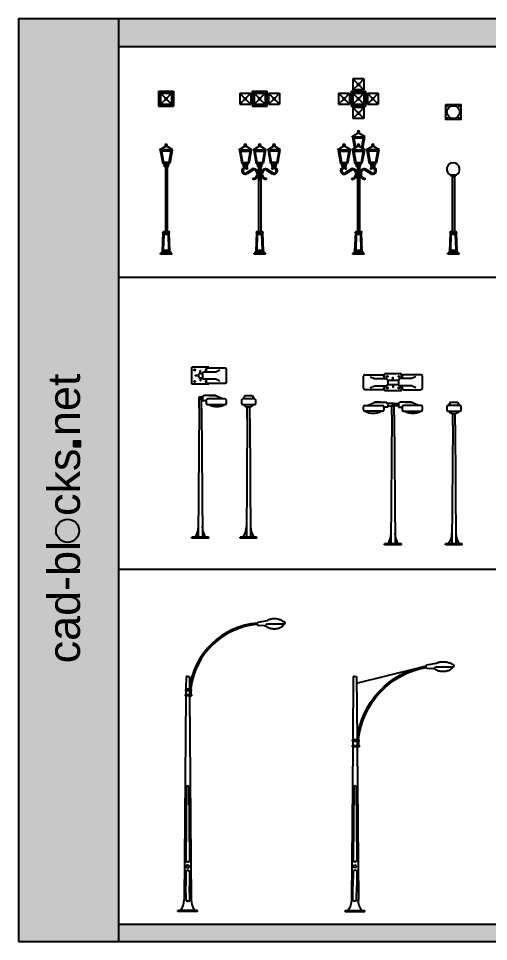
# Model space of a CAD drawing. Header units: millimetres. Extents: x 130 to 42773, y 1462 to 34516.
# Drawn here: x 130 to 16971, y 1462 to 34516 of the extents above; entities that cross this region are included whole.
import ezdxf

# ---------------------------------------------------------------- set-up
doc = ezdxf.new("R2010")
doc.units = ezdxf.units.MM
doc.layers.add('www.cad-blocks.net', color=7, linetype='Continuous')
doc.styles.get("Standard").update_dxf_attribs({"font": 'arial.ttf'})

# ---------------------------------------------------------------- blocks, each defined once
blk = doc.blocks.new('A$C24961B88')
at = {"linetype": 'ByBlock'}
for p, q in [((601, 6116), (0, 6116)), ((0, 5514), (0, 6116)), ((291, 5889), (291, 6000)), ((291, 6000), (311, 6000)), ((311, 5890), (311, 6000)), ((510, 6031), (510, 5946)), ((1186, 6081), (560, 6081)), ((601, 6081), (601, 6116)), ((997, 6014), (852, 5946)), ((1236, 5599), (1236, 6031)), ((0, 5784), (0, 5815)), ((116, 5805), (116, 5825)), ((226, 5825), (116, 5825)), ((226, 5805), (116, 5805)), ((291, 5740), (291, 5630)), ((311, 5630), (291, 5630)), ((301, 5890), (376, 5890)), ((301, 5740), (376, 5740)), ((311, 5740), (311, 5630)), ((376, 5895), (376, 5735)), ((852, 5946), (426, 5946)), ((852, 5684), (426, 5684)), ((510, 5684), (510, 5599)), ((997, 5616), (852, 5684)), ((601, 5514), (0, 5514)), ((560, 5548), (1186, 5548)), ((601, 5514), (601, 5548)), ((257, 5058), (376, 5058)), ((257, 4640), (257, 5058)), ((376, 4970), (257, 4970)), ((344, 4640), (344, 4970)), ((376, 5058), (376, 4970)), ((376, 5049), (376, 4928)), ((841, 5100), (426, 5100)), ((1186, 4982), (560, 4982)), ((1099, 4982), (862, 5095)), ((2237, 4982), (1823, 4982)), ((257, 4640), (228, 31)), ((344, 4640), (373, 31)), ((376, 4928), (510, 4928)), ((510, 4932), (510, 4832)), ((560, 4782), (1186, 4782)), ((1236, 4832), (1236, 4932)), ((1773, 4932), (1773, 4832)), ((1823, 4782), (2237, 4782)), ((1983, 4694), (2069, 4694)), ((1983, 4276), (1983, 4694)), ((2069, 4276), (2069, 4694)), ((2287, 4832), (2287, 4932)), ((1983, 4276), (1953, 31)), ((2069, 4276), (2099, 31)), ((601, 31), (0, 31)), ((0, 0), (0, 31)), ((601, 0), (0, 0)), ((601, 0), (601, 31)), ((2327, 31), (1725, 31)), ((1725, 0), (1725, 31)), ((2327, 0), (1725, 0)), ((2327, 0), (2327, 31))]:
    blk.add_line(p, q, dxfattribs=at)
for p, q in [((633, 5100), (841, 5100)), ((1900, 5100), (1831, 4982)), ((1900, 5100), (2161, 5100)), ((2161, 5100), (2230, 4982))]:
    blk.add_line(p, q)
for centre in [(93, 6023), (93, 5607)]:
    blk.add_circle(centre, 23.9, dxfattribs=at)
for centre, radius, start, end in [((509, 6023), 23.9, 81.9984, 272.2874), ((560, 6031), 50.2, 90, 180), ((1186, 6031), 50.2, 0, 90), ((301, 5815), 75.2, 90, 270), ((426, 5895), 50.2, 90, 180), ((426, 5735), 50.2, 180, 270), ((509, 5607), 23.9, 87.7126, 278.0016), ((560, 5599), 50.2, 180, 270), ((1186, 5599), 50.2, 270, 0), ((426, 5049), 50.2, 90, 180), ((560, 4932), 50.2, 90, 180), ((841, 5049), 50.2, 64.5977, 90), ((1186, 4932), 50.2, 0, 90), ((1823, 4932), 50.2, 90, 180), ((2237, 4932), 50.2, 0, 90), ((560, 4832), 50.2, 180, 270), ((896, 5268), 562, 239.8697, 300.1303), ((1186, 4832), 50.2, 270, 0), ((1823, 4832), 50.2, 180, 270), ((2026, 4974), 280, 223.4574, 316.5426), ((2237, 4832), 50.2, 270, 0), ((-428, 415), 658, 324.2632, 359.6317), ((1029, 415), 658, 180.3683, 215.7368), ((1298, 415), 658, 324.2632, 359.6317), ((2754, 415), 658, 180.3683, 215.7368)]:
    blk.add_arc(centre, radius, start, end, dxfattribs=at)
blk = doc.blocks.new('A$C389C35CE')
at = {"linetype": 'ByBlock'}
for p, q in [((0, 5599), (0, 6031)), ((50, 6081), (677, 6081)), ((239, 6014), (384, 5946)), ((727, 6031), (727, 5946)), ((1353, 6116), (751, 6116)), ((751, 5946), (751, 6116)), ((1042, 5890), (1042, 6000)), ((1042, 6000), (1062, 6000)), ((1062, 5890), (1062, 6000)), ((1353, 5946), (1353, 6116)), ((1377, 6031), (1377, 5946)), ((2054, 6081), (1427, 6081)), ((1865, 6014), (1720, 5946)), ((2104, 5599), (2104, 6031)), ((239, 5616), (384, 5684)), ((384, 5946), (810, 5946)), ((384, 5684), (810, 5684)), ((727, 5684), (727, 5599)), ((751, 5514), (751, 5684)), ((861, 5895), (861, 5735)), ((861, 5890), (1244, 5890)), ((861, 5740), (1244, 5740)), ((1042, 5740), (1042, 5630)), ((1062, 5630), (1042, 5630)), ((1062, 5740), (1062, 5630)), ((1244, 5895), (1244, 5735)), ((1720, 5946), (1294, 5946)), ((1720, 5684), (1294, 5684)), ((1353, 5514), (1353, 5684)), ((1377, 5684), (1377, 5599)), ((1865, 5616), (1720, 5684)), ((677, 5548), (50, 5548)), ((1353, 5514), (751, 5514)), ((1427, 5548), (2054, 5548)), ((50, 4982), (677, 4982)), ((138, 4982), (374, 5095)), ((396, 5100), (810, 5100)), ((1095, 5058), (860, 5058)), ((861, 5049), (861, 4928)), ((861, 5049), (861, 4970)), ((861, 4970), (1095, 4970)), ((1095, 5058), (976, 5058)), ((1009, 5058), (1244, 5058)), ((1244, 4970), (1009, 4970)), ((1009, 4640), (1009, 4970)), ((1009, 4640), (1009, 4970)), ((1095, 4640), (1095, 4970)), ((1095, 4640), (1095, 4970)), ((1244, 5049), (1244, 4928)), ((1244, 5049), (1244, 4970)), ((1708, 5100), (1294, 5100)), ((2054, 4982), (1427, 4982)), ((1966, 4982), (1730, 5095)), ((3444, 4982), (3030, 4982)), ((0, 4832), (0, 4932)), ((677, 4782), (50, 4782)), ((727, 4932), (727, 4832)), ((861, 4928), (727, 4928)), ((1009, 4640), (979, 31)), ((1095, 4640), (1125, 31)), ((1244, 4928), (1377, 4928)), ((1377, 4932), (1377, 4832)), ((1427, 4782), (2054, 4782)), ((2104, 4832), (2104, 4932)), ((2980, 4932), (2980, 4832)), ((3030, 4782), (3444, 4782)), ((3190, 4694), (3276, 4694)), ((3190, 4276), (3190, 4694)), ((3276, 4276), (3276, 4694)), ((3494, 4832), (3494, 4932)), ((3190, 4276), (3160, 31)), ((3276, 4276), (3306, 31)), ((1353, 31), (751, 31)), ((751, 0), (751, 31)), ((1353, 0), (751, 0)), ((1353, 0), (1353, 31)), ((3533, 31), (2932, 31)), ((2932, 0), (2932, 31)), ((3533, 0), (2932, 0)), ((3533, 0), (3533, 31))]:
    blk.add_line(p, q, dxfattribs=at)
for p, q in [((603, 5100), (396, 5100)), ((1095, 4970), (1009, 4970)), ((1009, 4970), (1095, 4970)), ((1501, 5100), (1708, 5100)), ((3106, 5100), (3038, 4982)), ((3106, 5100), (3367, 5100)), ((3367, 5100), (3436, 4982))]:
    blk.add_line(p, q)
for centre in [(844, 6023), (1260, 6023), (844, 5607), (1260, 5607)]:
    blk.add_circle(centre, 23.9, dxfattribs=at)
for centre, radius, start, end in [((50, 6031), 50.2, 90, 180), ((677, 6031), 50.2, 0, 90), ((1427, 6031), 50.2, 90, 180), ((2054, 6031), 50.2, 0, 90), ((810, 5895), 50.2, 0, 90), ((810, 5735), 50.2, 270, 0), ((1294, 5895), 50.2, 90, 180), ((1294, 5735), 50.2, 180, 270), ((50, 5599), 50.2, 180, 270), ((677, 5599), 50.2, 270, 0), ((1427, 5599), 50.2, 180, 270), ((2054, 5599), 50.2, 270, 0), ((50, 4932), 50.2, 90, 180), ((396, 5049), 50.2, 90, 115.4023), ((677, 4932), 50.2, 0, 90), ((810, 5049), 50.2, 0, 90), ((1294, 5049), 50.2, 90, 180), ((1427, 4932), 50.2, 90, 180), ((1708, 5049), 50.2, 64.5977, 90), ((2054, 4932), 50.2, 0, 90), ((3030, 4932), 50.2, 90, 180), ((3444, 4932), 50.2, 0, 90), ((50, 4832), 50.2, 180, 270), ((340, 5268), 562, 239.8697, 300.1303), ((677, 4832), 50.2, 270, 0), ((1427, 4832), 50.2, 180, 270), ((1764, 5268), 562, 239.8697, 300.1303), ((2054, 4832), 50.2, 270, 0), ((3030, 4832), 50.2, 180, 270), ((3233, 4974), 280, 223.4574, 316.5426), ((3444, 4832), 50.2, 270, 0), ((324, 415), 658, 324.2632, 359.6317), ((1780, 415), 658, 180.3683, 215.7368), ((2504, 415), 658, 324.2632, 359.6317), ((3961, 415), 658, 180.3683, 215.7368)]:
    blk.add_arc(centre, radius, start, end, dxfattribs=at)
blk = doc.blocks.new('A$C6FA7371D')
at = {"linetype": 'ByBlock'}
for p, q in [((0, 5830), (535, 5830)), ((0, 5830), (0, 5295)), ((71, 5759), (244, 5586)), ((71, 5759), (71, 5366)), ((71, 5759), (464, 5759)), ((291, 5586), (464, 5759)), ((464, 5759), (464, 5366)), ((535, 5830), (535, 5295)), ((0, 5295), (535, 5295)), ((71, 5366), (244, 5539)), ((71, 5366), (464, 5366)), ((291, 5539), (464, 5366)), ((37, 3736), (256, 3864)), ((509, 3736), (37, 3736)), ((61, 3725), (148, 3245)), ((485, 3725), (61, 3725)), ((102, 3690), (176, 3279)), ((444, 3690), (102, 3690)), ((509, 3736), (290, 3864)), ((444, 3690), (370, 3279)), ((485, 3725), (399, 3245)), ((399, 3245), (148, 3245)), ((171, 3234), (195, 3214)), ((375, 3234), (171, 3234)), ((370, 3279), (176, 3279)), ((351, 3214), (195, 3214)), ((219, 3134), (219, 3108)), ((327, 3134), (219, 3134)), ((327, 3108), (219, 3108)), ((243, 3108), (243, 800)), ((312, 3108), (312, 800)), ((327, 3134), (327, 3108)), ((375, 3234), (351, 3214)), ((143, 96), (169, 775)), ((154, 775), (154, 781)), ((154, 775), (393, 775)), ((374, 800), (174, 800)), ((181, 167), (196, 698)), ((216, 717), (331, 717)), ((367, 167), (351, 698)), ((404, 96), (378, 775)), ((393, 775), (393, 781)), ((73, 0), (73, 31)), ((474, 31), (73, 31)), ((404, 96), (143, 96)), ((200, 147), (347, 147)), ((474, 0), (474, 31)), ((474, 0), (73, 0))]:
    blk.add_line(p, q, dxfattribs=at)
for centre, radius in [((46, 5784), 19.7), ((489, 5784), 19.7), ((46, 5341), 19.7), ((267, 5563), 33.4), ((267, 5563), 23.3), ((489, 5341), 19.7), ((273, 3900), 27.9), ((219, 3150), 15.2), ((327, 3150), 15.2)]:
    blk.add_circle(centre, radius, dxfattribs=at)
for centre, radius, start, end in [((273, 3900), 40.1, 90, 270), ((273, 3900), 40.1, 270, 90), ((214, 3181), 20.1, 284.0303, 207.8983), ((224, 3182), 29.4, 282.89, 198.9102), ((322, 3182), 29.4, 341.0898, 257.11), ((332, 3181), 20.1, 332.1017, 255.9697), ((174, 781), 19.5, 90, 180), ((216, 697), 19.5, 90, 177.2698), ((331, 697), 19.5, 2.7302, 90), ((374, 781), 19.5, 0, 90), ((172, 32), 70.2, 114.3641, 181.1179), ((200, 167), 19.5, 177.2698, 270), ((347, 167), 19.5, 270, 2.7302), ((375, 32), 70.2, 358.8821, 65.6359)]:
    blk.add_arc(centre, radius, start, end, dxfattribs=at)
blk = doc.blocks.new('A$C4FE1685C')
at = {"linetype": 'ByBlock'}
for p, q in [((39, 5759), (212, 5586)), ((39, 5759), (39, 5366)), ((39, 5759), (432, 5759)), ((260, 5586), (432, 5759)), ((432, 5759), (432, 5366)), ((483, 5830), (483, 5578)), ((483, 5830), (1018, 5830)), ((554, 5759), (554, 5366)), ((554, 5759), (727, 5586)), ((554, 5759), (947, 5759)), ((774, 5586), (947, 5759)), ((947, 5759), (947, 5366)), ((1018, 5578), (1018, 5830)), ((1068, 5759), (1068, 5366)), ((1068, 5759), (1241, 5586)), ((1068, 5759), (1461, 5759)), ((1288, 5586), (1461, 5759)), ((1461, 5759), (1461, 5366)), ((39, 5366), (212, 5539)), ((39, 5366), (432, 5366)), ((260, 5539), (432, 5366)), ((432, 5578), (554, 5578)), ((432, 5548), (554, 5548)), ((483, 5548), (483, 5295)), ((483, 5295), (1018, 5295)), ((554, 5366), (727, 5539)), ((554, 5366), (947, 5366)), ((774, 5539), (947, 5366)), ((947, 5578), (1068, 5578)), ((947, 5548), (1068, 5548)), ((1018, 5295), (1018, 5548)), ((1068, 5366), (1241, 5539)), ((1068, 5366), (1461, 5366)), ((1288, 5539), (1461, 5366)), ((0, 3736), (219, 3864)), ((0, 3736), (472, 3736)), ((24, 3725), (448, 3725)), ((24, 3725), (110, 3245)), ((65, 3690), (407, 3690)), ((65, 3690), (139, 3279)), ((472, 3736), (253, 3864)), ((407, 3690), (333, 3279)), ((448, 3725), (361, 3245)), ((514, 3736), (733, 3864)), ((514, 3736), (986, 3736)), ((538, 3725), (963, 3725)), ((538, 3725), (625, 3245)), ((579, 3690), (922, 3690)), ((579, 3690), (653, 3279)), ((986, 3736), (767, 3864)), ((922, 3690), (847, 3279)), ((963, 3725), (876, 3245)), ((1029, 3736), (1248, 3864)), ((1501, 3736), (1029, 3736)), ((1477, 3725), (1052, 3725)), ((1052, 3725), (1139, 3245)), ((1436, 3690), (1093, 3690)), ((1093, 3690), (1168, 3279)), ((1501, 3736), (1282, 3864)), ((1436, 3690), (1362, 3279)), ((1477, 3725), (1390, 3245)), ((110, 3245), (361, 3245)), ((134, 3234), (158, 3214)), ((134, 3234), (338, 3234)), ((139, 3279), (333, 3279)), ((158, 3214), (314, 3214)), ((182, 3134), (290, 3134)), ((182, 3134), (182, 3108)), ((182, 3108), (290, 3108)), ((522, 3066), (275, 2912)), ((290, 3134), (290, 3108)), ((544, 3031), (297, 2877)), ((338, 3234), (314, 3214)), ((625, 3245), (876, 3245)), ((648, 3234), (672, 3214)), ((648, 3234), (852, 3234)), ((653, 3279), (847, 3279)), ((672, 3214), (828, 3214)), ((696, 3134), (804, 3134)), ((696, 3134), (696, 3108)), ((696, 3108), (804, 3108)), ((711, 3108), (711, 800)), ((730, 3087), (730, 2682)), ((771, 3087), (771, 2682)), ((789, 3108), (789, 800)), ((804, 3134), (804, 3108)), ((852, 3234), (828, 3214)), ((956, 3031), (1204, 2877)), ((978, 3066), (1226, 2912)), ((1390, 3245), (1139, 3245)), ((1163, 3234), (1186, 3214)), ((1367, 3234), (1163, 3234)), ((1362, 3279), (1168, 3279)), ((1343, 3214), (1186, 3214)), ((1319, 3134), (1211, 3134)), ((1211, 3134), (1211, 3108)), ((1319, 3108), (1211, 3108)), ((1319, 3134), (1319, 3108)), ((1367, 3234), (1343, 3214)), ((624, 96), (650, 775)), ((635, 775), (635, 781)), ((635, 775), (874, 775)), ((855, 800), (655, 800)), ((662, 167), (678, 698)), ((697, 717), (813, 717)), ((848, 167), (832, 698)), ((885, 96), (860, 775)), ((874, 775), (874, 781)), ((554, 0), (554, 31)), ((955, 31), (554, 31)), ((885, 96), (624, 96)), ((681, 147), (828, 147)), ((955, 0), (955, 31)), ((955, 0), (554, 0))]:
    blk.add_line(p, q, dxfattribs=at)
for centre, radius in [((529, 5784), 19.7), ((972, 5784), 19.7), ((236, 5563), 33.4), ((236, 5563), 23.3), ((529, 5341), 19.7), ((750, 5563), 33.4), ((750, 5563), 23.3), ((972, 5341), 19.7), ((1265, 5563), 33.4), ((1265, 5563), 23.3), ((236, 3900), 27.9), ((750, 3900), 27.9), ((1265, 3900), 27.9), ((182, 3150), 15.2), ((290, 3150), 15.2), ((696, 3150), 15.2), ((804, 3150), 15.2), ((1211, 3150), 15.2), ((1319, 3150), 15.2)]:
    blk.add_circle(centre, radius, dxfattribs=at)
for centre, radius, start, end in [((236, 3900), 40.1, 90, 270), ((236, 3900), 40.1, 270, 90), ((750, 3900), 40.1, 90, 270), ((750, 3900), 40.1, 270, 90), ((1265, 3900), 40.1, 90, 270), ((1265, 3900), 40.1, 270, 90), ((236, 2984), 124, 52.157, 304.441), ((236, 2984), 82.3, 52.157, 304.441), ((177, 3181), 20.1, 284.0303, 207.8983), ((187, 3182), 29.4, 282.89, 198.9102), ((285, 3182), 29.4, 341.0898, 257.11), ((295, 3181), 20.1, 332.1017, 255.9697), ((297, 3067), 20.8, 228.5957, 60.519), ((504, 2872), 196, 272.6834, 84.6016), ((489, 2871), 170, 287.0043, 70.8813), ((691, 3181), 20.1, 284.0303, 207.8983), ((701, 3182), 29.4, 282.89, 198.9102), ((750, 3087), 20.6, 0, 180), ((799, 3182), 29.4, 341.0898, 257.11), ((809, 3181), 20.1, 332.1017, 255.9697), ((997, 2872), 196, 95.3984, 267.3166), ((1012, 2871), 170, 109.1187, 252.9957), ((1203, 3067), 20.8, 119.481, 311.4043), ((1216, 3182), 29.4, 282.89, 198.9102), ((1206, 3181), 20.1, 284.0303, 207.8983), ((1265, 2984), 124, 235.559, 127.843), ((1265, 2984), 82.3, 235.559, 127.843), ((1314, 3182), 29.4, 341.0898, 257.11), ((1324, 3181), 20.1, 332.1017, 255.9697), ((526, 2692), 20.6, 51.8118, 234.1211), ((750, 2682), 20.6, 180, 0), ((975, 2692), 20.6, 305.8789, 128.1882), ((655, 781), 19.5, 90, 180), ((697, 697), 19.5, 90, 177.2698), ((813, 697), 19.5, 2.7302, 90), ((855, 781), 19.5, 0, 90), ((653, 32), 70.2, 114.3641, 181.1179), ((681, 167), 19.5, 177.2698, 270), ((828, 167), 19.5, 270, 2.7302), ((856, 32), 70.2, 358.8821, 65.6359)]:
    blk.add_arc(centre, radius, start, end, dxfattribs=at)
blk = doc.blocks.new('A$C5B6836A8')
at = {"linetype": 'ByBlock'}
for p, q in [((0.514, 1.422), (0.687, 1.249)), ((0.514, 1.422), (0.514, 1.029)), ((0.908, 1.422), (0.514, 1.422)), ((0.908, 1.422), (0.735, 1.249)), ((0.908, 1.422), (0.908, 1.029)), ((0.687, 1.202), (0.514, 1.029)), ((0.908, 1.029), (0.514, 1.029)), ((0.696, 1.029), (0.696, 0.908)), ((0.726, 1.029), (0.726, 0.908)), ((0.735, 1.202), (0.908, 1.029)), ((0, 0.908), (0.393, 0.908)), ((0, 0.908), (0, 0.514)), ((0, 0.908), (0.173, 0.735)), ((0, 0.514), (0.173, 0.687)), ((0.22, 0.735), (0.393, 0.908)), ((0.22, 0.687), (0.393, 0.514)), ((0.393, 0.908), (0.393, 0.514)), ((0.393, 0.726), (0.514, 0.726)), ((0.393, 0.696), (0.514, 0.696)), ((0.444, 0.978), (0.444, 0.726)), ((0.444, 0.978), (0.696, 0.978)), ((0.444, 0.696), (0.444, 0.444)), ((0.514, 0.908), (0.908, 0.908)), ((0.514, 0.908), (0.514, 0.514)), ((0.514, 0.908), (0.687, 0.735)), ((0.514, 0.514), (0.687, 0.687)), ((0.726, 0.978), (0.978, 0.978)), ((0.735, 0.735), (0.908, 0.908)), ((0.735, 0.687), (0.908, 0.514)), ((0.908, 0.908), (0.908, 0.514)), ((0.908, 0.726), (1.029, 0.726)), ((0.908, 0.696), (1.029, 0.696)), ((0.978, 0.726), (0.978, 0.978)), ((0.978, 0.444), (0.978, 0.696)), ((1.029, 0.908), (1.202, 0.735)), ((1.029, 0.908), (1.422, 0.908)), ((1.029, 0.908), (1.029, 0.514)), ((1.029, 0.514), (1.202, 0.687)), ((1.249, 0.735), (1.422, 0.908)), ((1.249, 0.687), (1.422, 0.514)), ((1.422, 0.908), (1.422, 0.514)), ((0, 0.514), (0.393, 0.514)), ((0.444, 0.444), (0.696, 0.444)), ((0.514, 0.514), (0.908, 0.514)), ((0.908, 0.393), (0.514, 0.393)), ((0.514, 0.393), (0.514, 0)), ((0.514, 0.393), (0.687, 0.22)), ((0.696, 0.514), (0.696, 0.393)), ((0.726, 0.514), (0.726, 0.393)), ((0.726, 0.444), (0.978, 0.444)), ((0.908, 0.393), (0.735, 0.22)), ((0.908, 0.393), (0.908, 0)), ((1.029, 0.514), (1.422, 0.514)), ((0.687, 0.173), (0.514, 0)), ((0.908, 0), (0.514, 0)), ((0.735, 0.173), (0.908, 0))]:
    blk.add_line(p, q, dxfattribs=at)
for centre, radius in [((0.711, 1.225), 0.0334), ((0.711, 1.225), 0.0233), ((0.197, 0.711), 0.0334), ((0.197, 0.711), 0.0233), ((0.49, 0.932), 0.0197), ((0.711, 0.711), 0.0334), ((0.711, 0.711), 0.0233), ((0.932, 0.932), 0.0197), ((1.225, 0.711), 0.0334), ((1.225, 0.711), 0.0233), ((0.49, 0.49), 0.0197), ((0.932, 0.49), 0.0197), ((0.711, 0.197), 0.0334), ((0.711, 0.197), 0.0233)]:
    blk.add_circle(centre, radius, dxfattribs=at)
blk = doc.blocks.new('A$C3EE4091E')
at = {"linetype": 'ByBlock'}
for p, q in [((514, 4205), (733, 4333)), ((986, 4205), (767, 4333)), ((514, 4205), (986, 4205)), ((538, 4194), (611, 3792)), ((538, 4194), (963, 4194)), ((579, 4160), (642, 3810)), ((579, 4160), (922, 4160)), ((922, 4160), (858, 3810)), ((963, 4194), (890, 3792)), ((0, 3736), (219, 3864)), ((0, 3736), (472, 3736)), ((24, 3725), (448, 3725)), ((24, 3725), (110, 3245)), ((65, 3690), (407, 3690)), ((65, 3690), (139, 3279)), ((472, 3736), (253, 3864)), ((407, 3690), (333, 3279)), ((448, 3725), (361, 3245)), ((514, 3736), (733, 3864)), ((514, 3736), (986, 3736)), ((538, 3725), (963, 3725)), ((538, 3725), (625, 3245)), ((579, 3690), (922, 3690)), ((579, 3690), (653, 3279)), ((986, 3736), (767, 3864)), ((922, 3690), (847, 3279)), ((963, 3725), (876, 3245)), ((1029, 3736), (1248, 3864)), ((1501, 3736), (1029, 3736)), ((1477, 3725), (1052, 3725)), ((1052, 3725), (1139, 3245)), ((1436, 3690), (1093, 3690)), ((1093, 3690), (1168, 3279)), ((1501, 3736), (1282, 3864)), ((1436, 3690), (1362, 3279)), ((1477, 3725), (1390, 3245)), ((110, 3245), (361, 3245)), ((134, 3234), (158, 3214)), ((134, 3234), (338, 3234)), ((139, 3279), (333, 3279)), ((158, 3214), (314, 3214)), ((182, 3134), (290, 3134)), ((182, 3134), (182, 3108)), ((182, 3108), (290, 3108)), ((522, 3066), (275, 2912)), ((290, 3134), (290, 3108)), ((544, 3031), (297, 2877)), ((338, 3234), (314, 3214)), ((625, 3245), (876, 3245)), ((648, 3234), (672, 3214)), ((648, 3234), (852, 3234)), ((653, 3279), (847, 3279)), ((672, 3214), (828, 3214)), ((696, 3134), (804, 3134)), ((696, 3134), (696, 3108)), ((696, 3108), (804, 3108)), ((711, 3108), (711, 800)), ((730, 3087), (730, 2682)), ((771, 3087), (771, 2682)), ((789, 3108), (789, 800)), ((804, 3134), (804, 3108)), ((852, 3234), (828, 3214)), ((956, 3031), (1204, 2877)), ((978, 3066), (1226, 2912)), ((1390, 3245), (1139, 3245)), ((1163, 3234), (1186, 3214)), ((1367, 3234), (1163, 3234)), ((1362, 3279), (1168, 3279)), ((1343, 3214), (1186, 3214)), ((1319, 3134), (1211, 3134)), ((1211, 3134), (1211, 3108)), ((1319, 3108), (1211, 3108)), ((1319, 3134), (1319, 3108)), ((1367, 3234), (1343, 3214)), ((624, 96), (650, 775)), ((635, 775), (635, 781)), ((635, 775), (874, 775)), ((855, 800), (655, 800)), ((662, 167), (678, 698)), ((697, 717), (813, 717)), ((848, 167), (832, 698)), ((885, 96), (860, 775)), ((874, 775), (874, 781)), ((554, 0), (554, 31)), ((955, 31), (554, 31)), ((885, 96), (624, 96)), ((681, 147), (828, 147)), ((955, 0), (955, 31)), ((955, 0), (554, 0))]:
    blk.add_line(p, q, dxfattribs=at)
for centre, radius in [((750, 4369), 27.9), ((236, 3900), 27.9), ((750, 3900), 27.9), ((1265, 3900), 27.9), ((182, 3150), 15.2), ((290, 3150), 15.2), ((696, 3150), 15.2), ((804, 3150), 15.2), ((1211, 3150), 15.2), ((1319, 3150), 15.2)]:
    blk.add_circle(centre, radius, dxfattribs=at)
for centre, radius, start, end in [((750, 4369), 40.1, 90, 270), ((750, 4369), 40.1, 270, 90), ((236, 3900), 40.1, 90, 270), ((236, 3900), 40.1, 270, 90), ((750, 3900), 40.1, 90, 270), ((750, 3900), 40.1, 270, 90), ((1265, 3900), 40.1, 90, 270), ((1265, 3900), 40.1, 270, 90), ((236, 2984), 124, 52.157, 304.441), ((236, 2984), 82.3, 52.157, 304.441), ((177, 3181), 20.1, 284.0303, 207.8983), ((187, 3182), 29.4, 282.89, 198.9102), ((285, 3182), 29.4, 341.0898, 257.11), ((295, 3181), 20.1, 332.1017, 255.9697), ((297, 3067), 20.8, 228.5957, 60.519), ((504, 2872), 196, 272.6834, 84.6016), ((489, 2871), 170, 287.0043, 70.8813), ((691, 3181), 20.1, 284.0303, 207.8983), ((701, 3182), 29.4, 282.89, 198.9102), ((750, 3087), 20.6, 0, 180), ((799, 3182), 29.4, 341.0898, 257.11), ((809, 3181), 20.1, 332.1017, 255.9697), ((997, 2872), 196, 95.3984, 267.3166), ((1012, 2871), 170, 109.1187, 252.9957), ((1203, 3067), 20.8, 119.481, 311.4043), ((1216, 3182), 29.4, 282.89, 198.9102), ((1206, 3181), 20.1, 284.0303, 207.8983), ((1265, 2984), 124, 235.559, 127.843), ((1265, 2984), 82.3, 235.559, 127.843), ((1314, 3182), 29.4, 341.0898, 257.11), ((1324, 3181), 20.1, 332.1017, 255.9697), ((526, 2692), 20.6, 51.8118, 234.1211), ((750, 2682), 20.6, 180, 0), ((975, 2692), 20.6, 305.8789, 128.1882), ((655, 781), 19.5, 90, 180), ((697, 697), 19.5, 90, 177.2698), ((813, 697), 19.5, 2.7302, 90), ((855, 781), 19.5, 0, 90), ((653, 32), 70.2, 114.3641, 181.1179), ((681, 167), 19.5, 177.2698, 270), ((828, 167), 19.5, 270, 2.7302), ((856, 32), 70.2, 358.8821, 65.6359)]:
    blk.add_arc(centre, radius, start, end, dxfattribs=at)
at = {"xscale": 1000, "yscale": 1000, "zscale": 1000}
blk.add_blockref('A$C5B6836A8', (39, 4852), dxfattribs=at)
blk = doc.blocks.new('A$C24895DA3')
at = {"linetype": 'ByBlock'}
for p, q in [((171, 2832), (171, 2799)), ((364, 2832), (171, 2832)), ((364, 2799), (171, 2799)), ((229, 2778), (229, 800)), ((307, 2778), (307, 800)), ((364, 2832), (364, 2799)), ((142, 96), (168, 775)), ((153, 775), (153, 781)), ((153, 775), (392, 775)), ((373, 800), (173, 800)), ((180, 167), (195, 698)), ((215, 717), (330, 717)), ((366, 167), (350, 698)), ((403, 96), (378, 775)), ((392, 775), (392, 781)), ((473, 31), (72, 31)), ((72, 0), (72, 31)), ((473, 0), (72, 0)), ((403, 96), (142, 96)), ((199, 147), (346, 147)), ((473, 0), (473, 31))]:
    blk.add_line(p, q, dxfattribs=at)
blk.add_lwpolyline([(0, 5353), (535, 5353), (535, 4818), (0, 4818)], close=True)
for centre, radius in [((46, 5306), 19.7), ((267, 5085), 230), ((489, 5306), 19.7), ((46, 4864), 19.7), ((489, 4864), 19.7)]:
    blk.add_circle(centre, radius, dxfattribs=at)
for centre, radius, start, end in [((267, 3040), 230, 294.87, 245.13), ((268, 2880), 110, 227.7307, 312.2693), ((173, 781), 19.5, 90, 180), ((215, 697), 19.5, 90, 177.2698), ((330, 697), 19.5, 2.7302, 90), ((373, 781), 19.5, 0, 90), ((171, 32), 70.2, 114.3641, 181.1179), ((199, 167), 19.5, 177.2698, 270), ((346, 167), 19.5, 270, 2.7302), ((374, 32), 70.2, 358.8821, 65.6359)]:
    blk.add_arc(centre, radius, start, end, dxfattribs=at)
blk = doc.blocks.new('streetlight015')
for p, q in [((-24604, 11373), (-24604, 11434)), ((-24582, 11463), (-24245, 11523)), ((-24359, 11325), (-24573, 11343)), ((-24302, 11366), (-24321, 11343)), ((-23652, 11384), (-24264, 11384)), ((-23755, 11535), (-23648, 11476)), ((-23622, 11432), (-23622, 11414)), ((-27165, 9514), (-27169, 9064)), ((-27105, 9514), (-27165, 9514)), ((-27105, 9514), (-27045, 9514)), ((-27045, 9514), (-27042, 9064)), ((-26975, 9064), (-27180, 9064)), ((-27180, 9064), (-27180, 9014)), ((-27180, 9014), (-26971, 9014)), ((-27170, 9014), (-27171, 8867)), ((-27041, 9014), (-27040, 8867)), ((-26993, 9014), (-26994, 8867)), ((-26992, 9082), (-26992, 9064)), ((-26971, 9014), (-26971, 9064)), ((-27171, 8821), (-27230, 1514)), ((-27180, 8867), (-26971, 8867)), ((-27180, 8821), (-27180, 8867)), ((-26971, 8821), (-27180, 8821)), ((-27040, 8821), (-26980, 1514)), ((-26995, 8803), (-27040, 8803)), ((-26995, 8821), (-26995, 8803)), ((-26971, 8867), (-26971, 8821)), ((-27148, 5569), (-27169, 2931)), ((-27118, 5599), (-27105, 5599)), ((-27093, 5599), (-27105, 5599)), ((-27063, 5569), (-27042, 2931)), ((-27105, 2880), (-27119, 2880)), ((-27105, 2880), (-27092, 2880)), ((-27172, 2526), (-27176, 2020)), ((-27122, 2576), (-27105, 2576)), ((-27089, 2576), (-27105, 2576)), ((-27039, 2526), (-27035, 2020)), ((-27164, 1514), (-27176, 2020)), ((-27031, 1516), (-27035, 2022)), ((-27113, 1465), (-27096, 1465)), ((-27080, 1466), (-27096, 1465))]:
    blk.add_line(p, q)
at = {"linetype": 'ByBlock'}
for p, q in [((-26750, 1134), (-27461, 1134)), ((-27461, 1103), (-27461, 1134)), ((-26750, 1103), (-27461, 1103)), ((-26750, 1103), (-26750, 1134))]:
    blk.add_line(p, q, dxfattribs=at)
for centre, radius, start, end in [((-24001, 10952), 628, 90.1552, 102.5286), ((-24001, 10952), 628, 77.7818, 90.1552), ((-24396, 8773), 2664, 94.4776, 173.4007), ((-24397, 8773), 2613, 94.5386, 173.2079), ((-24574, 11434), 30, 104.4755, 180), ((-24574, 11373), 30, 180, 271.0409), ((-24360, 11375), 50, 271.0409, 320.5088), ((-24237, 11402), 98.3, 214.5392, 218.1837), ((-24126, 11490), 240, 218.1837, 242.2484), ((-24264, 11334), 50, 90, 140.5088), ((-24125, 11315), 240, 118.062, 120.0421), ((-24050, 11175), 399, 102.5286, 118.062), ((-24052, 11631), 399, 242.2484, 257.7818), ((-24003, 11854), 628, 257.7818, 270.1552), ((-24003, 11854), 628, 270.1552, 282.5286), ((-24506, 8989), 2654, 73.563, 76.0876), ((-23954, 11631), 399, 282.5286, 298.062), ((-23879, 11491), 240, 298.062, 322.1266), ((-23767, 11404), 98.3, 322.1266, 348.5395), ((-23652, 11414), 30, 270, 0), ((-23672, 11432), 50, 0, 61.2053), ((-27118, 5569), 30, 90, 179.5345), ((-27093, 5569), 30, 0.4655, 90), ((-27119, 2930), 50, 179.5345, 270), ((-27105, 2714), 54.2, 90, 270), ((-27105, 2714), 54.2, 270, 90), ((-27092, 2930), 50, 270, 0.4655), ((-27122, 2526), 50, 90, 179.5345), ((-27089, 2526), 50, 0.4655, 90), ((-27114, 1515), 50, 181.3966, 270.931), ((-27081, 1516), 50, 270.931, 0.4655)]:
    blk.add_arc(centre, radius, start, end)
for centre, start, end in [((-27888, 1518), 324.2632, 359.6317), ((-26323, 1519), 180.3683, 215.7368)]:
    blk.add_arc(centre, 658, start, end, dxfattribs=at)
blk = doc.blocks.new('streetlight016')
for p, q in [((-5117, 9336), (-5224, 9277)), ((-4291, 9264), (-4627, 9325)), ((-5250, 9234), (-5250, 9216)), ((-5220, 9186), (-4609, 9186)), ((-4570, 9167), (-4551, 9144)), ((-4513, 9126), (-4299, 9144)), ((-4268, 9174), (-4268, 9235)), ((-1772, 8612), (-3891, 9136)), ((-1770, 8851), (-1789, 6581)), ((-1710, 8851), (-1770, 8851)), ((-1710, 8851), (-1650, 8851)), ((-1650, 8851), (-1632, 6581)), ((-1860, 6531), (-1860, 6581)), ((-1609, 6531), (-1860, 6531)), ((-1860, 6384), (-1860, 6338)), ((-1609, 6384), (-1860, 6384)), ((-1860, 6338), (-1609, 6338)), ((-1856, 6581), (-1609, 6581)), ((-1838, 6598), (-1838, 6581)), ((-1838, 6531), (-1836, 6384)), ((-1836, 6338), (-1836, 6320)), ((-1836, 6320), (-1791, 6319)), ((-1791, 6338), (-1835, 851)), ((-1789, 6531), (-1790, 6384)), ((-1631, 6531), (-1630, 6384)), ((-1630, 6338), (-1585, 851)), ((-1609, 6581), (-1609, 6531)), ((-1609, 6384), (-1609, 6338)), ((-1752, 4906), (-1774, 2267)), ((-1722, 4935), (-1710, 4935)), ((-1698, 4935), (-1710, 4935)), ((-1668, 4906), (-1647, 2267)), ((-1710, 2217), (-1724, 2217)), ((-1710, 2217), (-1697, 2217)), ((-1777, 1863), (-1781, 1357)), ((-1727, 1912), (-1710, 1912)), ((-1693, 1912), (-1710, 1912)), ((-1643, 1863), (-1639, 1357)), ((-1769, 851), (-1781, 1357)), ((-1635, 853), (-1639, 1359)), ((-1718, 802), (-1701, 802)), ((-1684, 802), (-1701, 802))]:
    blk.add_line(p, q)
at = {"linetype": 'ByBlock'}
for p, q in [((-1355, 471), (-2065, 471)), ((-2065, 440), (-2065, 471)), ((-1355, 440), (-2065, 440)), ((-1355, 440), (-1355, 471))]:
    blk.add_line(p, q, dxfattribs=at)
for centre, radius, start, end in [((-5200, 9234), 50, 118.7947, 180), ((-4366, 6791), 2654, 103.9124, 106.437), ((-4871, 8754), 628, 89.8448, 102.2182), ((-4871, 8754), 628, 77.4714, 89.8448), ((-4822, 8977), 399, 61.938, 77.4714), ((-4747, 9117), 240, 59.9579, 61.938), ((-4298, 9235), 30, 360, 75.5245), ((-5220, 9216), 30, 180, 270), ((-5105, 9205), 98.3, 191.4605, 217.8734), ((-4993, 9292), 240, 217.8734, 241.938), ((-4919, 9433), 399, 241.938, 257.4714), ((-4869, 9656), 628, 257.4714, 269.8448), ((-4869, 9656), 628, 269.8448, 282.2182), ((-4821, 9432), 399, 282.2182, 297.7516), ((-4747, 9292), 240, 297.7516, 321.8163), ((-4609, 9136), 50, 39.4912, 90), ((-4635, 9204), 98.3, 321.8163, 325.4608), ((-4512, 9176), 50, 219.4912, 268.9591), ((-4298, 9174), 30, 268.9591, 0), ((-4769, 6275), 2998, 6.1588, 80.3777), ((-4769, 6273), 2949, 6.331, 80.2135), ((-1722, 4905), 30, 90, 179.5345), ((-1698, 4905), 30, 0.4655, 90), ((-1724, 2267), 50, 179.5345, 270), ((-1710, 2051), 54.2, 90, 270), ((-1710, 2051), 54.2, 270, 90), ((-1697, 2267), 50, 270, 0.4655), ((-1727, 1862), 50, 90, 179.5345), ((-1693, 1862), 50, 0.4655, 90), ((-1719, 852), 50, 181.3966, 270.931), ((-1685, 852), 50, 270.931, 0.4655)]:
    blk.add_arc(centre, radius, start, end)
for centre, start, end in [((-2493, 855), 324.2632, 359.6317), ((-927, 856), 180.3683, 215.7368)]:
    blk.add_arc(centre, 658, start, end, dxfattribs=at)
blk = doc.blocks.new('format')
at = {"true_color": 0x546d8e}
for points in [[(2113, 19396), (2113, 19171), (2339, 19171), (2339, 19396)], [(1476, 16171, 1), (2306, 16171, 1)]]:
    blk.add_hatch(color=155, dxfattribs=at).paths.add_polyline_path(points)
at = {"layer": 'www.cad-blocks.net', "true_color": 0x444444}
blk.add_hatch(color=250, dxfattribs=at).paths.add_polyline_path([(3710, 34516), (130, 34516), (130, 1462), (3710, 1462)])
at = {"layer": 'www.cad-blocks.net', "true_color": 0x546d8e}
h = blk.add_hatch(color=155, dxfattribs=at)
h.set_gradient(color1=(68, 68, 68), color2=(84, 109, 142), tint=1)
h.paths.add_polyline_path([(3710, 34516), (3710, 33510), (42773, 33510), (42773, 34516)])
h = blk.add_hatch(color=155, dxfattribs=at)
h.set_gradient(color1=(68, 68, 68), color2=(84, 109, 142), tint=1)
h.paths.add_polyline_path([(3710, 2082), (3710, 1462), (42773, 1462), (42773, 2082)])
at = {"color": 155, "true_color": 0x546d8e}
blk.add_lwpolyline([(2113, 19171), (2113, 19396), (2339, 19396), (2339, 19171)], close=True, dxfattribs=at)
blk.add_circle((1891, 16171), 415, dxfattribs=at)
at = {"layer": 'www.cad-blocks.net', "color": 250, "true_color": 0x444444}
for p, q in [((130, 34516), (3710, 34516)), ((130, 34516), (130, 1462)), ((3710, 34516), (3710, 1462)), ((130, 1462), (3710, 1462))]:
    blk.add_line(p, q, dxfattribs=at)
at = {"layer": 'www.cad-blocks.net'}
blk.add_line((3710, 34516), (3710, 1462), dxfattribs=at)
at = {"layer": 'www.cad-blocks.net', "color": 155, "true_color": 0x546d8e}
for p, q in [((3710, 34516), (42773, 34516)), ((3710, 33510), (42773, 33510)), ((3710, 25251), (37238, 25251)), ((3710, 14796), (37238, 14796)), ((3710, 2082), (42773, 2082)), ((3710, 1462), (42773, 1462))]:
    blk.add_line(p, q, dxfattribs=at)
at = {"insert": (1183, 11425), "char_height": 1152, "attachment_point": 1, "rotation": 90}
blk.add_mtext_dynamic_manual_height_columns('{\\C255;\\c16777215;cad-bl  cks net}', width=26058.34, gutter_width=12.5, heights=[0], dxfattribs=at)

msp = doc.modelspace()

# ---------------------------------------------------------------- block references
for name, p in [('A$C3EE4091E', (11561, 26078)), ('A$C6FA7371D', (5150, 26078)), ('A$C4FE1685C', (8021, 26078)), ('A$C24895DA3', (15440, 26078)), ('A$C24961B88', (6345, 15910)), ('A$C389C35CE', (12497, 15673)), ('streetlight015', (33298, 1437))]:
    msp.add_blockref(name, p)
at = {"xscale": -1}
msp.add_blockref('streetlight016', (10474, 2101), dxfattribs=at)
at = {"layer": 'www.cad-blocks.net'}
msp.add_blockref('format', (0, 0), dxfattribs=at)

doc.saveas('drawing.dxf')
